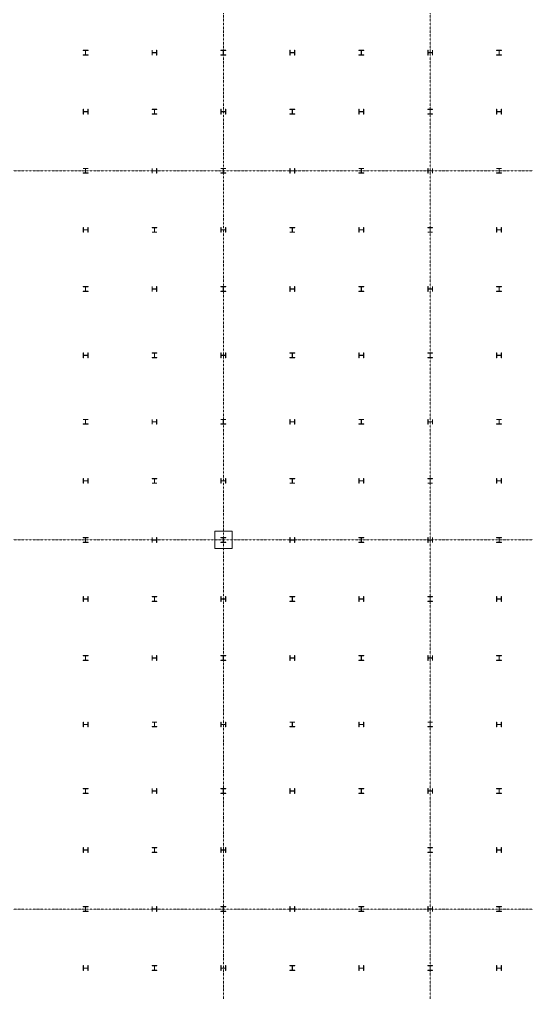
# Model space of a CAD drawing. Extents: x -32000 to 362567, y -29000 to 144214.
# Drawn here: x 76915 to 97514, y 11607 to 51150 of the extents above; entities that cross this region are included whole.
import ezdxf

# ---------------------------------------------------------------- set-up
doc = ezdxf.new("R2010")
doc.units = 0
doc.header["$LTSCALE"] = 10
doc.linetypes.add('H12PL25$0$JJP_三點線', pattern=[0.9, 0.3, -0.15, 0, -0.15, 0, -0.15, 0, -0.15])
doc.layers.add('H12PL25$0$S-COL', color=252, linetype='Continuous')
doc.layers.add('H12PL25$0$S-GRID', color=252, linetype='Continuous')

# ---------------------------------------------------------------- blocks, each defined once
blk = doc.blocks.new('H12PL25')
at = {"layer": 'H12PL25$0$S-COL', "lineweight": 0, "flags": 128}
for points in [[(79700, 49700), (79700, 49712), (79617, 49712, -0.41421356), (79604, 49725), (79604, 49875, -0.41421356), (79617, 49888), (79700, 49888), (79700, 49900), (79500, 49900), (79500, 49888), (79583, 49888, -0.41421356), (79596, 49875), (79596, 49725, -0.41421356), (79583, 49712), (79500, 49712), (79500, 49700)], [(82500, 49900), (82488, 49900), (82488, 49817, -0.41421356), (82475, 49804), (82325, 49804, -0.41421356), (82312, 49817), (82312, 49900), (82300, 49900), (82300, 49700), (82312, 49700), (82312, 49783, -0.41421356), (82325, 49796), (82475, 49796, -0.41421356), (82488, 49783), (82488, 49700), (82500, 49700)], [(85300, 49700), (85300, 49712), (85217, 49712, -0.41421356), (85204, 49725), (85204, 49875, -0.41421356), (85217, 49888), (85300, 49888), (85300, 49900), (85100, 49900), (85100, 49888), (85183, 49888, -0.41421356), (85196, 49875), (85196, 49725, -0.41421356), (85183, 49712), (85100, 49712), (85100, 49700)], [(88100, 49900), (88088, 49900), (88088, 49817, -0.41421356), (88075, 49804), (87925, 49804, -0.41421356), (87912, 49817), (87912, 49900), (87900, 49900), (87900, 49700), (87912, 49700), (87912, 49783, -0.41421356), (87925, 49796), (88075, 49796, -0.41421356), (88088, 49783), (88088, 49700), (88100, 49700)], [(90900, 49700), (90900, 49712), (90817, 49712, -0.41421356), (90804, 49725), (90804, 49875, -0.41421356), (90817, 49888), (90900, 49888), (90900, 49900), (90700, 49900), (90700, 49888), (90783, 49888, -0.41421356), (90796, 49875), (90796, 49725, -0.41421356), (90783, 49712), (90700, 49712), (90700, 49700)], [(93700, 49900), (93688, 49900), (93688, 49817, -0.41421356), (93675, 49804), (93525, 49804, -0.41421356), (93512, 49817), (93512, 49900), (93500, 49900), (93500, 49700), (93512, 49700), (93512, 49783, -0.41421356), (93525, 49796), (93675, 49796, -0.41421356), (93688, 49783), (93688, 49700), (93700, 49700)], [(96500, 49700), (96500, 49712), (96417, 49712, -0.41421356), (96404, 49725), (96404, 49875, -0.41421356), (96417, 49888), (96500, 49888), (96500, 49900), (96300, 49900), (96300, 49888), (96383, 49888, -0.41421356), (96396, 49875), (96396, 49725, -0.41421356), (96383, 49712), (96300, 49712), (96300, 49700)], [(79700, 47500), (79688, 47500), (79688, 47417, -0.41421356), (79675, 47404), (79525, 47404, -0.41421356), (79512, 47417), (79512, 47500), (79500, 47500), (79500, 47300), (79512, 47300), (79512, 47383, -0.41421356), (79525, 47396), (79675, 47396, -0.41421356), (79688, 47383), (79688, 47300), (79700, 47300)], [(82500, 47300), (82500, 47312), (82417, 47312, -0.41421356), (82404, 47325), (82404, 47475, -0.41421356), (82417, 47488), (82500, 47488), (82500, 47500), (82300, 47500), (82300, 47488), (82383, 47488, -0.41421356), (82396, 47475), (82396, 47325, -0.41421356), (82383, 47312), (82300, 47312), (82300, 47300)], [(85300, 47500), (85288, 47500), (85288, 47417, -0.41421356), (85275, 47404), (85125, 47404, -0.41421356), (85112, 47417), (85112, 47500), (85100, 47500), (85100, 47300), (85112, 47300), (85112, 47383, -0.41421356), (85125, 47396), (85275, 47396, -0.41421356), (85288, 47383), (85288, 47300), (85300, 47300)], [(88100, 47300), (88100, 47312), (88017, 47312, -0.41421356), (88004, 47325), (88004, 47475, -0.41421356), (88017, 47488), (88100, 47488), (88100, 47500), (87900, 47500), (87900, 47488), (87983, 47488, -0.41421356), (87996, 47475), (87996, 47325, -0.41421356), (87983, 47312), (87900, 47312), (87900, 47300)], [(90900, 47500), (90888, 47500), (90888, 47417, -0.41421356), (90875, 47404), (90725, 47404, -0.41421356), (90712, 47417), (90712, 47500), (90700, 47500), (90700, 47300), (90712, 47300), (90712, 47383, -0.41421356), (90725, 47396), (90875, 47396, -0.41421356), (90888, 47383), (90888, 47300), (90900, 47300)], [(93700, 47300), (93700, 47312), (93617, 47312, -0.41421356), (93604, 47325), (93604, 47475, -0.41421356), (93617, 47488), (93700, 47488), (93700, 47500), (93500, 47500), (93500, 47488), (93583, 47488, -0.41421356), (93596, 47475), (93596, 47325, -0.41421356), (93583, 47312), (93500, 47312), (93500, 47300)], [(96500, 47500), (96488, 47500), (96488, 47417, -0.41421356), (96475, 47404), (96325, 47404, -0.41421356), (96312, 47417), (96312, 47500), (96300, 47500), (96300, 47300), (96312, 47300), (96312, 47383, -0.41421356), (96325, 47396), (96475, 47396, -0.41421356), (96488, 47383), (96488, 47300), (96500, 47300)], [(79700, 44900), (79700, 44912), (79617, 44912, -0.41421356), (79604, 44925), (79604, 45075, -0.41421356), (79617, 45088), (79700, 45088), (79700, 45100), (79500, 45100), (79500, 45088), (79583, 45088, -0.41421356), (79596, 45075), (79596, 44925, -0.41421356), (79583, 44912), (79500, 44912), (79500, 44900)], [(82500, 45100), (82488, 45100), (82488, 45017, -0.41421356), (82475, 45004), (82325, 45004, -0.41421356), (82312, 45017), (82312, 45100), (82300, 45100), (82300, 44900), (82312, 44900), (82312, 44983, -0.41421356), (82325, 44996), (82475, 44996, -0.41421356), (82488, 44983), (82488, 44900), (82500, 44900)], [(85300, 44900), (85300, 44912), (85217, 44912, -0.41421356), (85204, 44925), (85204, 45075, -0.41421356), (85217, 45088), (85300, 45088), (85300, 45100), (85100, 45100), (85100, 45088), (85183, 45088, -0.41421356), (85196, 45075), (85196, 44925, -0.41421356), (85183, 44912), (85100, 44912), (85100, 44900)], [(88100, 45100), (88088, 45100), (88088, 45017, -0.41421356), (88075, 45004), (87925, 45004, -0.41421356), (87912, 45017), (87912, 45100), (87900, 45100), (87900, 44900), (87912, 44900), (87912, 44983, -0.41421356), (87925, 44996), (88075, 44996, -0.41421356), (88088, 44983), (88088, 44900), (88100, 44900)], [(90900, 44900), (90900, 44912), (90817, 44912, -0.41421356), (90804, 44925), (90804, 45075, -0.41421356), (90817, 45088), (90900, 45088), (90900, 45100), (90700, 45100), (90700, 45088), (90783, 45088, -0.41421356), (90796, 45075), (90796, 44925, -0.41421356), (90783, 44912), (90700, 44912), (90700, 44900)], [(93700, 45100), (93688, 45100), (93688, 45017, -0.41421356), (93675, 45004), (93525, 45004, -0.41421356), (93512, 45017), (93512, 45100), (93500, 45100), (93500, 44900), (93512, 44900), (93512, 44983, -0.41421356), (93525, 44996), (93675, 44996, -0.41421356), (93688, 44983), (93688, 44900), (93700, 44900)], [(96500, 44900), (96500, 44912), (96417, 44912, -0.41421356), (96404, 44925), (96404, 45075, -0.41421356), (96417, 45088), (96500, 45088), (96500, 45100), (96300, 45100), (96300, 45088), (96383, 45088, -0.41421356), (96396, 45075), (96396, 44925, -0.41421356), (96383, 44912), (96300, 44912), (96300, 44900)], [(79700, 42700), (79688, 42700), (79688, 42617, -0.41421356), (79675, 42604), (79525, 42604, -0.41421356), (79512, 42617), (79512, 42700), (79500, 42700), (79500, 42500), (79512, 42500), (79512, 42583, -0.41421356), (79525, 42596), (79675, 42596, -0.41421356), (79688, 42583), (79688, 42500), (79700, 42500)], [(82500, 42500), (82500, 42512), (82417, 42512, -0.41421356), (82404, 42525), (82404, 42675, -0.41421356), (82417, 42688), (82500, 42688), (82500, 42700), (82300, 42700), (82300, 42688), (82383, 42688, -0.41421356), (82396, 42675), (82396, 42525, -0.41421356), (82383, 42512), (82300, 42512), (82300, 42500)], [(85300, 42700), (85288, 42700), (85288, 42617, -0.41421356), (85275, 42604), (85125, 42604, -0.41421356), (85112, 42617), (85112, 42700), (85100, 42700), (85100, 42500), (85112, 42500), (85112, 42583, -0.41421356), (85125, 42596), (85275, 42596, -0.41421356), (85288, 42583), (85288, 42500), (85300, 42500)], [(88100, 42500), (88100, 42512), (88017, 42512, -0.41421356), (88004, 42525), (88004, 42675, -0.41421356), (88017, 42688), (88100, 42688), (88100, 42700), (87900, 42700), (87900, 42688), (87983, 42688, -0.41421356), (87996, 42675), (87996, 42525, -0.41421356), (87983, 42512), (87900, 42512), (87900, 42500)], [(90900, 42700), (90888, 42700), (90888, 42617, -0.41421356), (90875, 42604), (90725, 42604, -0.41421356), (90712, 42617), (90712, 42700), (90700, 42700), (90700, 42500), (90712, 42500), (90712, 42583, -0.41421356), (90725, 42596), (90875, 42596, -0.41421356), (90888, 42583), (90888, 42500), (90900, 42500)], [(93700, 42500), (93700, 42512), (93617, 42512, -0.41421356), (93604, 42525), (93604, 42675, -0.41421356), (93617, 42688), (93700, 42688), (93700, 42700), (93500, 42700), (93500, 42688), (93583, 42688, -0.41421356), (93596, 42675), (93596, 42525, -0.41421356), (93583, 42512), (93500, 42512), (93500, 42500)], [(96500, 42700), (96488, 42700), (96488, 42617, -0.41421356), (96475, 42604), (96325, 42604, -0.41421356), (96312, 42617), (96312, 42700), (96300, 42700), (96300, 42500), (96312, 42500), (96312, 42583, -0.41421356), (96325, 42596), (96475, 42596, -0.41421356), (96488, 42583), (96488, 42500), (96500, 42500)], [(79700, 40100), (79700, 40112), (79617, 40112, -0.41421356), (79604, 40125), (79604, 40275, -0.41421356), (79617, 40288), (79700, 40288), (79700, 40300), (79500, 40300), (79500, 40288), (79583, 40288, -0.41421356), (79596, 40275), (79596, 40125, -0.41421356), (79583, 40112), (79500, 40112), (79500, 40100)], [(82500, 40300), (82488, 40300), (82488, 40217, -0.41421356), (82475, 40204), (82325, 40204, -0.41421356), (82312, 40217), (82312, 40300), (82300, 40300), (82300, 40100), (82312, 40100), (82312, 40183, -0.41421356), (82325, 40196), (82475, 40196, -0.41421356), (82488, 40183), (82488, 40100), (82500, 40100)], [(85300, 40100), (85300, 40112), (85217, 40112, -0.41421356), (85204, 40125), (85204, 40275, -0.41421356), (85217, 40288), (85300, 40288), (85300, 40300), (85100, 40300), (85100, 40288), (85183, 40288, -0.41421356), (85196, 40275), (85196, 40125, -0.41421356), (85183, 40112), (85100, 40112), (85100, 40100)], [(88100, 40300), (88088, 40300), (88088, 40217, -0.41421356), (88075, 40204), (87925, 40204, -0.41421356), (87912, 40217), (87912, 40300), (87900, 40300), (87900, 40100), (87912, 40100), (87912, 40183, -0.41421356), (87925, 40196), (88075, 40196, -0.41421356), (88088, 40183), (88088, 40100), (88100, 40100)], [(90900, 40100), (90900, 40112), (90817, 40112, -0.41421356), (90804, 40125), (90804, 40275, -0.41421356), (90817, 40288), (90900, 40288), (90900, 40300), (90700, 40300), (90700, 40288), (90783, 40288, -0.41421356), (90796, 40275), (90796, 40125, -0.41421356), (90783, 40112), (90700, 40112), (90700, 40100)], [(93700, 40300), (93688, 40300), (93688, 40217, -0.41421356), (93675, 40204), (93525, 40204, -0.41421356), (93512, 40217), (93512, 40300), (93500, 40300), (93500, 40100), (93512, 40100), (93512, 40183, -0.41421356), (93525, 40196), (93675, 40196, -0.41421356), (93688, 40183), (93688, 40100), (93700, 40100)], [(96500, 40100), (96500, 40112), (96417, 40112, -0.41421356), (96404, 40125), (96404, 40275, -0.41421356), (96417, 40288), (96500, 40288), (96500, 40300), (96300, 40300), (96300, 40288), (96383, 40288, -0.41421356), (96396, 40275), (96396, 40125, -0.41421356), (96383, 40112), (96300, 40112), (96300, 40100)], [(79700, 37600), (79688, 37600), (79688, 37517, -0.41421356), (79675, 37504), (79525, 37504, -0.41421356), (79512, 37517), (79512, 37600), (79500, 37600), (79500, 37400), (79512, 37400), (79512, 37483, -0.41421356), (79525, 37496), (79675, 37496, -0.41421356), (79688, 37483), (79688, 37400), (79700, 37400)], [(82500, 37400), (82500, 37412), (82417, 37412, -0.41421356), (82404, 37425), (82404, 37575, -0.41421356), (82417, 37588), (82500, 37588), (82500, 37600), (82300, 37600), (82300, 37588), (82383, 37588, -0.41421356), (82396, 37575), (82396, 37425, -0.41421356), (82383, 37412), (82300, 37412), (82300, 37400)], [(85300, 37600), (85288, 37600), (85288, 37517, -0.41421356), (85275, 37504), (85125, 37504, -0.41421356), (85112, 37517), (85112, 37600), (85100, 37600), (85100, 37400), (85112, 37400), (85112, 37483, -0.41421356), (85125, 37496), (85275, 37496, -0.41421356), (85288, 37483), (85288, 37400), (85300, 37400)], [(88100, 37400), (88100, 37412), (88017, 37412, -0.41421356), (88004, 37425), (88004, 37575, -0.41421356), (88017, 37588), (88100, 37588), (88100, 37600), (87900, 37600), (87900, 37588), (87983, 37588, -0.41421356), (87996, 37575), (87996, 37425, -0.41421356), (87983, 37412), (87900, 37412), (87900, 37400)], [(90900, 37600), (90888, 37600), (90888, 37517, -0.41421356), (90875, 37504), (90725, 37504, -0.41421356), (90712, 37517), (90712, 37600), (90700, 37600), (90700, 37400), (90712, 37400), (90712, 37483, -0.41421356), (90725, 37496), (90875, 37496, -0.41421356), (90888, 37483), (90888, 37400), (90900, 37400)], [(93700, 37400), (93700, 37412), (93617, 37412, -0.41421356), (93604, 37425), (93604, 37575, -0.41421356), (93617, 37588), (93700, 37588), (93700, 37600), (93500, 37600), (93500, 37588), (93583, 37588, -0.41421356), (93596, 37575), (93596, 37425, -0.41421356), (93583, 37412), (93500, 37412), (93500, 37400)], [(96500, 37600), (96488, 37600), (96488, 37517, -0.41421356), (96475, 37504), (96325, 37504, -0.41421356), (96312, 37517), (96312, 37600), (96300, 37600), (96300, 37400), (96312, 37400), (96312, 37483, -0.41421356), (96325, 37496), (96475, 37496, -0.41421356), (96488, 37483), (96488, 37400), (96500, 37400)], [(79700, 34700), (79700, 34712), (79617, 34712, -0.41421356), (79604, 34725), (79604, 34875, -0.41421356), (79617, 34888), (79700, 34888), (79700, 34900), (79500, 34900), (79500, 34888), (79583, 34888, -0.41421356), (79596, 34875), (79596, 34725, -0.41421356), (79583, 34712), (79500, 34712), (79500, 34700)], [(82500, 34900), (82488, 34900), (82488, 34817, -0.41421356), (82475, 34804), (82325, 34804, -0.41421356), (82312, 34817), (82312, 34900), (82300, 34900), (82300, 34700), (82312, 34700), (82312, 34783, -0.41421356), (82325, 34796), (82475, 34796, -0.41421356), (82488, 34783), (82488, 34700), (82500, 34700)], [(85300, 34700), (85300, 34712), (85217, 34712, -0.41421356), (85204, 34725), (85204, 34875, -0.41421356), (85217, 34888), (85300, 34888), (85300, 34900), (85100, 34900), (85100, 34888), (85183, 34888, -0.41421356), (85196, 34875), (85196, 34725, -0.41421356), (85183, 34712), (85100, 34712), (85100, 34700)], [(88100, 34900), (88088, 34900), (88088, 34817, -0.41421356), (88075, 34804), (87925, 34804, -0.41421356), (87912, 34817), (87912, 34900), (87900, 34900), (87900, 34700), (87912, 34700), (87912, 34783, -0.41421356), (87925, 34796), (88075, 34796, -0.41421356), (88088, 34783), (88088, 34700), (88100, 34700)], [(90900, 34700), (90900, 34712), (90817, 34712, -0.41421356), (90804, 34725), (90804, 34875, -0.41421356), (90817, 34888), (90900, 34888), (90900, 34900), (90700, 34900), (90700, 34888), (90783, 34888, -0.41421356), (90796, 34875), (90796, 34725, -0.41421356), (90783, 34712), (90700, 34712), (90700, 34700)], [(93700, 34900), (93688, 34900), (93688, 34817, -0.41421356), (93675, 34804), (93525, 34804, -0.41421356), (93512, 34817), (93512, 34900), (93500, 34900), (93500, 34700), (93512, 34700), (93512, 34783, -0.41421356), (93525, 34796), (93675, 34796, -0.41421356), (93688, 34783), (93688, 34700), (93700, 34700)], [(96500, 34700), (96500, 34712), (96417, 34712, -0.41421356), (96404, 34725), (96404, 34875, -0.41421356), (96417, 34888), (96500, 34888), (96500, 34900), (96300, 34900), (96300, 34888), (96383, 34888, -0.41421356), (96396, 34875), (96396, 34725, -0.41421356), (96383, 34712), (96300, 34712), (96300, 34700)], [(79700, 32500), (79688, 32500), (79688, 32417, -0.41421356), (79675, 32404), (79525, 32404, -0.41421356), (79512, 32417), (79512, 32500), (79500, 32500), (79500, 32300), (79512, 32300), (79512, 32383, -0.41421356), (79525, 32396), (79675, 32396, -0.41421356), (79688, 32383), (79688, 32300), (79700, 32300)], [(82500, 32300), (82500, 32312), (82417, 32312, -0.41421356), (82404, 32325), (82404, 32475, -0.41421356), (82417, 32488), (82500, 32488), (82500, 32500), (82300, 32500), (82300, 32488), (82383, 32488, -0.41421356), (82396, 32475), (82396, 32325, -0.41421356), (82383, 32312), (82300, 32312), (82300, 32300)], [(85300, 32500), (85288, 32500), (85288, 32417, -0.41421356), (85275, 32404), (85125, 32404, -0.41421356), (85112, 32417), (85112, 32500), (85100, 32500), (85100, 32300), (85112, 32300), (85112, 32383, -0.41421356), (85125, 32396), (85275, 32396, -0.41421356), (85288, 32383), (85288, 32300), (85300, 32300)], [(88100, 32300), (88100, 32312), (88017, 32312, -0.41421356), (88004, 32325), (88004, 32475, -0.41421356), (88017, 32488), (88100, 32488), (88100, 32500), (87900, 32500), (87900, 32488), (87983, 32488, -0.41421356), (87996, 32475), (87996, 32325, -0.41421356), (87983, 32312), (87900, 32312), (87900, 32300)], [(90900, 32500), (90888, 32500), (90888, 32417, -0.41421356), (90875, 32404), (90725, 32404, -0.41421356), (90712, 32417), (90712, 32500), (90700, 32500), (90700, 32300), (90712, 32300), (90712, 32383, -0.41421356), (90725, 32396), (90875, 32396, -0.41421356), (90888, 32383), (90888, 32300), (90900, 32300)], [(93700, 32300), (93700, 32312), (93617, 32312, -0.41421356), (93604, 32325), (93604, 32475, -0.41421356), (93617, 32488), (93700, 32488), (93700, 32500), (93500, 32500), (93500, 32488), (93583, 32488, -0.41421356), (93596, 32475), (93596, 32325, -0.41421356), (93583, 32312), (93500, 32312), (93500, 32300)], [(96500, 32500), (96488, 32500), (96488, 32417, -0.41421356), (96475, 32404), (96325, 32404, -0.41421356), (96312, 32417), (96312, 32500), (96300, 32500), (96300, 32300), (96312, 32300), (96312, 32383, -0.41421356), (96325, 32396), (96475, 32396, -0.41421356), (96488, 32383), (96488, 32300), (96500, 32300)], [(79700, 29900), (79700, 29912), (79617, 29912, -0.41421356), (79604, 29925), (79604, 30075, -0.41421356), (79617, 30088), (79700, 30088), (79700, 30100), (79500, 30100), (79500, 30088), (79583, 30088, -0.41421356), (79596, 30075), (79596, 29925, -0.41421356), (79583, 29912), (79500, 29912), (79500, 29900)], [(82500, 30100), (82488, 30100), (82488, 30017, -0.41421356), (82475, 30004), (82325, 30004, -0.41421356), (82312, 30017), (82312, 30100), (82300, 30100), (82300, 29900), (82312, 29900), (82312, 29983, -0.41421356), (82325, 29996), (82475, 29996, -0.41421356), (82488, 29983), (82488, 29900), (82500, 29900)], [(85300, 29900), (85300, 29912), (85217, 29912, -0.41421356), (85204, 29925), (85204, 30075, -0.41421356), (85217, 30088), (85300, 30088), (85300, 30100), (85100, 30100), (85100, 30088), (85183, 30088, -0.41421356), (85196, 30075), (85196, 29925, -0.41421356), (85183, 29912), (85100, 29912), (85100, 29900)], [(88100, 30100), (88088, 30100), (88088, 30017, -0.41421356), (88075, 30004), (87925, 30004, -0.41421356), (87912, 30017), (87912, 30100), (87900, 30100), (87900, 29900), (87912, 29900), (87912, 29983, -0.41421356), (87925, 29996), (88075, 29996, -0.41421356), (88088, 29983), (88088, 29900), (88100, 29900)], [(90900, 29900), (90900, 29912), (90817, 29912, -0.41421356), (90804, 29925), (90804, 30075, -0.41421356), (90817, 30088), (90900, 30088), (90900, 30100), (90700, 30100), (90700, 30088), (90783, 30088, -0.41421356), (90796, 30075), (90796, 29925, -0.41421356), (90783, 29912), (90700, 29912), (90700, 29900)], [(93700, 30100), (93688, 30100), (93688, 30017, -0.41421356), (93675, 30004), (93525, 30004, -0.41421356), (93512, 30017), (93512, 30100), (93500, 30100), (93500, 29900), (93512, 29900), (93512, 29983, -0.41421356), (93525, 29996), (93675, 29996, -0.41421356), (93688, 29983), (93688, 29900), (93700, 29900)], [(96500, 29900), (96500, 29912), (96417, 29912, -0.41421356), (96404, 29925), (96404, 30075, -0.41421356), (96417, 30088), (96500, 30088), (96500, 30100), (96300, 30100), (96300, 30088), (96383, 30088, -0.41421356), (96396, 30075), (96396, 29925, -0.41421356), (96383, 29912), (96300, 29912), (96300, 29900)], [(79700, 27700), (79688, 27700), (79688, 27617, -0.41421356), (79675, 27604), (79525, 27604, -0.41421356), (79512, 27617), (79512, 27700), (79500, 27700), (79500, 27500), (79512, 27500), (79512, 27583, -0.41421356), (79525, 27596), (79675, 27596, -0.41421356), (79688, 27583), (79688, 27500), (79700, 27500)], [(82500, 27500), (82500, 27512), (82417, 27512, -0.41421356), (82404, 27525), (82404, 27675, -0.41421356), (82417, 27688), (82500, 27688), (82500, 27700), (82300, 27700), (82300, 27688), (82383, 27688, -0.41421356), (82396, 27675), (82396, 27525, -0.41421356), (82383, 27512), (82300, 27512), (82300, 27500)], [(85300, 27700), (85288, 27700), (85288, 27617, -0.41421356), (85275, 27604), (85125, 27604, -0.41421356), (85112, 27617), (85112, 27700), (85100, 27700), (85100, 27500), (85112, 27500), (85112, 27583, -0.41421356), (85125, 27596), (85275, 27596, -0.41421356), (85288, 27583), (85288, 27500), (85300, 27500)], [(88100, 27500), (88100, 27512), (88017, 27512, -0.41421356), (88004, 27525), (88004, 27675, -0.41421356), (88017, 27688), (88100, 27688), (88100, 27700), (87900, 27700), (87900, 27688), (87983, 27688, -0.41421356), (87996, 27675), (87996, 27525, -0.41421356), (87983, 27512), (87900, 27512), (87900, 27500)], [(90900, 27700), (90888, 27700), (90888, 27617, -0.41421356), (90875, 27604), (90725, 27604, -0.41421356), (90712, 27617), (90712, 27700), (90700, 27700), (90700, 27500), (90712, 27500), (90712, 27583, -0.41421356), (90725, 27596), (90875, 27596, -0.41421356), (90888, 27583), (90888, 27500), (90900, 27500)], [(93700, 27500), (93700, 27512), (93617, 27512, -0.41421356), (93604, 27525), (93604, 27675, -0.41421356), (93617, 27688), (93700, 27688), (93700, 27700), (93500, 27700), (93500, 27688), (93583, 27688, -0.41421356), (93596, 27675), (93596, 27525, -0.41421356), (93583, 27512), (93500, 27512), (93500, 27500)], [(96500, 27700), (96488, 27700), (96488, 27617, -0.41421356), (96475, 27604), (96325, 27604, -0.41421356), (96312, 27617), (96312, 27700), (96300, 27700), (96300, 27500), (96312, 27500), (96312, 27583, -0.41421356), (96325, 27596), (96475, 27596, -0.41421356), (96488, 27583), (96488, 27500), (96500, 27500)], [(79700, 25100), (79700, 25112), (79617, 25112, -0.41421356), (79604, 25125), (79604, 25275, -0.41421356), (79617, 25288), (79700, 25288), (79700, 25300), (79500, 25300), (79500, 25288), (79583, 25288, -0.41421356), (79596, 25275), (79596, 25125, -0.41421356), (79583, 25112), (79500, 25112), (79500, 25100)], [(82500, 25300), (82488, 25300), (82488, 25217, -0.41421356), (82475, 25204), (82325, 25204, -0.41421356), (82312, 25217), (82312, 25300), (82300, 25300), (82300, 25100), (82312, 25100), (82312, 25183, -0.41421356), (82325, 25196), (82475, 25196, -0.41421356), (82488, 25183), (82488, 25100), (82500, 25100)], [(85300, 25100), (85300, 25112), (85217, 25112, -0.41421356), (85204, 25125), (85204, 25275, -0.41421356), (85217, 25288), (85300, 25288), (85300, 25300), (85100, 25300), (85100, 25288), (85183, 25288, -0.41421356), (85196, 25275), (85196, 25125, -0.41421356), (85183, 25112), (85100, 25112), (85100, 25100)], [(88100, 25300), (88088, 25300), (88088, 25217, -0.41421356), (88075, 25204), (87925, 25204, -0.41421356), (87912, 25217), (87912, 25300), (87900, 25300), (87900, 25100), (87912, 25100), (87912, 25183, -0.41421356), (87925, 25196), (88075, 25196, -0.41421356), (88088, 25183), (88088, 25100), (88100, 25100)], [(90900, 25100), (90900, 25112), (90817, 25112, -0.41421356), (90804, 25125), (90804, 25275, -0.41421356), (90817, 25288), (90900, 25288), (90900, 25300), (90700, 25300), (90700, 25288), (90783, 25288, -0.41421356), (90796, 25275), (90796, 25125, -0.41421356), (90783, 25112), (90700, 25112), (90700, 25100)], [(93700, 25300), (93688, 25300), (93688, 25217, -0.41421356), (93675, 25204), (93525, 25204, -0.41421356), (93512, 25217), (93512, 25300), (93500, 25300), (93500, 25100), (93512, 25100), (93512, 25183, -0.41421356), (93525, 25196), (93675, 25196, -0.41421356), (93688, 25183), (93688, 25100), (93700, 25100)], [(96500, 25100), (96500, 25112), (96417, 25112, -0.41421356), (96404, 25125), (96404, 25275, -0.41421356), (96417, 25288), (96500, 25288), (96500, 25300), (96300, 25300), (96300, 25288), (96383, 25288, -0.41421356), (96396, 25275), (96396, 25125, -0.41421356), (96383, 25112), (96300, 25112), (96300, 25100)], [(79700, 22600), (79688, 22600), (79688, 22517, -0.41421356), (79675, 22504), (79525, 22504, -0.41421356), (79512, 22517), (79512, 22600), (79500, 22600), (79500, 22400), (79512, 22400), (79512, 22483, -0.41421356), (79525, 22496), (79675, 22496, -0.41421356), (79688, 22483), (79688, 22400), (79700, 22400)], [(82500, 22400), (82500, 22412), (82417, 22412, -0.41421356), (82404, 22425), (82404, 22575, -0.41421356), (82417, 22588), (82500, 22588), (82500, 22600), (82300, 22600), (82300, 22588), (82383, 22588, -0.41421356), (82396, 22575), (82396, 22425, -0.41421356), (82383, 22412), (82300, 22412), (82300, 22400)], [(85300, 22600), (85288, 22600), (85288, 22517, -0.41421356), (85275, 22504), (85125, 22504, -0.41421356), (85112, 22517), (85112, 22600), (85100, 22600), (85100, 22400), (85112, 22400), (85112, 22483, -0.41421356), (85125, 22496), (85275, 22496, -0.41421356), (85288, 22483), (85288, 22400), (85300, 22400)], [(88100, 22400), (88100, 22412), (88017, 22412, -0.41421356), (88004, 22425), (88004, 22575, -0.41421356), (88017, 22588), (88100, 22588), (88100, 22600), (87900, 22600), (87900, 22588), (87983, 22588, -0.41421356), (87996, 22575), (87996, 22425, -0.41421356), (87983, 22412), (87900, 22412), (87900, 22400)], [(90900, 22600), (90888, 22600), (90888, 22517, -0.41421356), (90875, 22504), (90725, 22504, -0.41421356), (90712, 22517), (90712, 22600), (90700, 22600), (90700, 22400), (90712, 22400), (90712, 22483, -0.41421356), (90725, 22496), (90875, 22496, -0.41421356), (90888, 22483), (90888, 22400), (90900, 22400)], [(93700, 22400), (93700, 22412), (93617, 22412, -0.41421356), (93604, 22425), (93604, 22575, -0.41421356), (93617, 22588), (93700, 22588), (93700, 22600), (93500, 22600), (93500, 22588), (93583, 22588, -0.41421356), (93596, 22575), (93596, 22425, -0.41421356), (93583, 22412), (93500, 22412), (93500, 22400)], [(96500, 22600), (96488, 22600), (96488, 22517, -0.41421356), (96475, 22504), (96325, 22504, -0.41421356), (96312, 22517), (96312, 22600), (96300, 22600), (96300, 22400), (96312, 22400), (96312, 22483, -0.41421356), (96325, 22496), (96475, 22496, -0.41421356), (96488, 22483), (96488, 22400), (96500, 22400)], [(79700, 19700), (79700, 19712), (79617, 19712, -0.41421356), (79604, 19725), (79604, 19875, -0.41421356), (79617, 19888), (79700, 19888), (79700, 19900), (79500, 19900), (79500, 19888), (79583, 19888, -0.41421356), (79596, 19875), (79596, 19725, -0.41421356), (79583, 19712), (79500, 19712), (79500, 19700)], [(82500, 19900), (82488, 19900), (82488, 19817, -0.41421356), (82475, 19804), (82325, 19804, -0.41421356), (82312, 19817), (82312, 19900), (82300, 19900), (82300, 19700), (82312, 19700), (82312, 19783, -0.41421356), (82325, 19796), (82475, 19796, -0.41421356), (82488, 19783), (82488, 19700), (82500, 19700)], [(85300, 19700), (85300, 19712), (85217, 19712, -0.41421356), (85204, 19725), (85204, 19875, -0.41421356), (85217, 19888), (85300, 19888), (85300, 19900), (85100, 19900), (85100, 19888), (85183, 19888, -0.41421356), (85196, 19875), (85196, 19725, -0.41421356), (85183, 19712), (85100, 19712), (85100, 19700)], [(88100, 19900), (88088, 19900), (88088, 19817, -0.41421356), (88075, 19804), (87925, 19804, -0.41421356), (87912, 19817), (87912, 19900), (87900, 19900), (87900, 19700), (87912, 19700), (87912, 19783, -0.41421356), (87925, 19796), (88075, 19796, -0.41421356), (88088, 19783), (88088, 19700), (88100, 19700)], [(90900, 19700), (90900, 19712), (90817, 19712, -0.41421356), (90804, 19725), (90804, 19875, -0.41421356), (90817, 19888), (90900, 19888), (90900, 19900), (90700, 19900), (90700, 19888), (90783, 19888, -0.41421356), (90796, 19875), (90796, 19725, -0.41421356), (90783, 19712), (90700, 19712), (90700, 19700)], [(93700, 19900), (93688, 19900), (93688, 19817, -0.41421356), (93675, 19804), (93525, 19804, -0.41421356), (93512, 19817), (93512, 19900), (93500, 19900), (93500, 19700), (93512, 19700), (93512, 19783, -0.41421356), (93525, 19796), (93675, 19796, -0.41421356), (93688, 19783), (93688, 19700), (93700, 19700)], [(96500, 19700), (96500, 19712), (96417, 19712, -0.41421356), (96404, 19725), (96404, 19875, -0.41421356), (96417, 19888), (96500, 19888), (96500, 19900), (96300, 19900), (96300, 19888), (96383, 19888, -0.41421356), (96396, 19875), (96396, 19725, -0.41421356), (96383, 19712), (96300, 19712), (96300, 19700)], [(79700, 17500), (79688, 17500), (79688, 17417, -0.41421356), (79675, 17404), (79525, 17404, -0.41421356), (79512, 17417), (79512, 17500), (79500, 17500), (79500, 17300), (79512, 17300), (79512, 17383, -0.41421356), (79525, 17396), (79675, 17396, -0.41421356), (79688, 17383), (79688, 17300), (79700, 17300)], [(82500, 17300), (82500, 17312), (82417, 17312, -0.41421356), (82404, 17325), (82404, 17475, -0.41421356), (82417, 17488), (82500, 17488), (82500, 17500), (82300, 17500), (82300, 17488), (82383, 17488, -0.41421356), (82396, 17475), (82396, 17325, -0.41421356), (82383, 17312), (82300, 17312), (82300, 17300)], [(85300, 17500), (85288, 17500), (85288, 17417, -0.41421356), (85275, 17404), (85125, 17404, -0.41421356), (85112, 17417), (85112, 17500), (85100, 17500), (85100, 17300), (85112, 17300), (85112, 17383, -0.41421356), (85125, 17396), (85275, 17396, -0.41421356), (85288, 17383), (85288, 17300), (85300, 17300)], [(93700, 17300), (93700, 17312), (93617, 17312, -0.41421356), (93604, 17325), (93604, 17475, -0.41421356), (93617, 17488), (93700, 17488), (93700, 17500), (93500, 17500), (93500, 17488), (93583, 17488, -0.41421356), (93596, 17475), (93596, 17325, -0.41421356), (93583, 17312), (93500, 17312), (93500, 17300)], [(96500, 17500), (96488, 17500), (96488, 17417, -0.41421356), (96475, 17404), (96325, 17404, -0.41421356), (96312, 17417), (96312, 17500), (96300, 17500), (96300, 17300), (96312, 17300), (96312, 17383, -0.41421356), (96325, 17396), (96475, 17396, -0.41421356), (96488, 17383), (96488, 17300), (96500, 17300)], [(79700, 14900), (79700, 14912), (79617, 14912, -0.41421356), (79604, 14925), (79604, 15075, -0.41421356), (79617, 15088), (79700, 15088), (79700, 15100), (79500, 15100), (79500, 15088), (79583, 15088, -0.41421356), (79596, 15075), (79596, 14925, -0.41421356), (79583, 14912), (79500, 14912), (79500, 14900)], [(82500, 15100), (82488, 15100), (82488, 15017, -0.41421356), (82475, 15004), (82325, 15004, -0.41421356), (82312, 15017), (82312, 15100), (82300, 15100), (82300, 14900), (82312, 14900), (82312, 14983, -0.41421356), (82325, 14996), (82475, 14996, -0.41421356), (82488, 14983), (82488, 14900), (82500, 14900)], [(85300, 14900), (85300, 14912), (85217, 14912, -0.41421356), (85204, 14925), (85204, 15075, -0.41421356), (85217, 15088), (85300, 15088), (85300, 15100), (85100, 15100), (85100, 15088), (85183, 15088, -0.41421356), (85196, 15075), (85196, 14925, -0.41421356), (85183, 14912), (85100, 14912), (85100, 14900)], [(88100, 15100), (88088, 15100), (88088, 15017, -0.41421356), (88075, 15004), (87925, 15004, -0.41421356), (87912, 15017), (87912, 15100), (87900, 15100), (87900, 14900), (87912, 14900), (87912, 14983, -0.41421356), (87925, 14996), (88075, 14996, -0.41421356), (88088, 14983), (88088, 14900), (88100, 14900)], [(90900, 14900), (90900, 14912), (90817, 14912, -0.41421356), (90804, 14925), (90804, 15075, -0.41421356), (90817, 15088), (90900, 15088), (90900, 15100), (90700, 15100), (90700, 15088), (90783, 15088, -0.41421356), (90796, 15075), (90796, 14925, -0.41421356), (90783, 14912), (90700, 14912), (90700, 14900)], [(93700, 15100), (93688, 15100), (93688, 15017, -0.41421356), (93675, 15004), (93525, 15004, -0.41421356), (93512, 15017), (93512, 15100), (93500, 15100), (93500, 14900), (93512, 14900), (93512, 14983, -0.41421356), (93525, 14996), (93675, 14996, -0.41421356), (93688, 14983), (93688, 14900), (93700, 14900)], [(96500, 14900), (96500, 14912), (96417, 14912, -0.41421356), (96404, 14925), (96404, 15075, -0.41421356), (96417, 15088), (96500, 15088), (96500, 15100), (96300, 15100), (96300, 15088), (96383, 15088, -0.41421356), (96396, 15075), (96396, 14925, -0.41421356), (96383, 14912), (96300, 14912), (96300, 14900)], [(79700, 12700), (79688, 12700), (79688, 12617, -0.41421356), (79675, 12604), (79525, 12604, -0.41421356), (79512, 12617), (79512, 12700), (79500, 12700), (79500, 12500), (79512, 12500), (79512, 12583, -0.41421356), (79525, 12596), (79675, 12596, -0.41421356), (79688, 12583), (79688, 12500), (79700, 12500)], [(82500, 12500), (82500, 12512), (82417, 12512, -0.41421356), (82404, 12525), (82404, 12675, -0.41421356), (82417, 12688), (82500, 12688), (82500, 12700), (82300, 12700), (82300, 12688), (82383, 12688, -0.41421356), (82396, 12675), (82396, 12525, -0.41421356), (82383, 12512), (82300, 12512), (82300, 12500)], [(85300, 12700), (85288, 12700), (85288, 12617, -0.41421356), (85275, 12604), (85125, 12604, -0.41421356), (85112, 12617), (85112, 12700), (85100, 12700), (85100, 12500), (85112, 12500), (85112, 12583, -0.41421356), (85125, 12596), (85275, 12596, -0.41421356), (85288, 12583), (85288, 12500), (85300, 12500)], [(88100, 12500), (88100, 12512), (88017, 12512, -0.41421356), (88004, 12525), (88004, 12675, -0.41421356), (88017, 12688), (88100, 12688), (88100, 12700), (87900, 12700), (87900, 12688), (87983, 12688, -0.41421356), (87996, 12675), (87996, 12525, -0.41421356), (87983, 12512), (87900, 12512), (87900, 12500)], [(90900, 12700), (90888, 12700), (90888, 12617, -0.41421356), (90875, 12604), (90725, 12604, -0.41421356), (90712, 12617), (90712, 12700), (90700, 12700), (90700, 12500), (90712, 12500), (90712, 12583, -0.41421356), (90725, 12596), (90875, 12596, -0.41421356), (90888, 12583), (90888, 12500), (90900, 12500)], [(93700, 12500), (93700, 12512), (93617, 12512, -0.41421356), (93604, 12525), (93604, 12675, -0.41421356), (93617, 12688), (93700, 12688), (93700, 12700), (93500, 12700), (93500, 12688), (93583, 12688, -0.41421356), (93596, 12675), (93596, 12525, -0.41421356), (93583, 12512), (93500, 12512), (93500, 12500)], [(96500, 12700), (96488, 12700), (96488, 12617, -0.41421356), (96475, 12604), (96325, 12604, -0.41421356), (96312, 12617), (96312, 12700), (96300, 12700), (96300, 12500), (96312, 12500), (96312, 12583, -0.41421356), (96325, 12596), (96475, 12596, -0.41421356), (96488, 12583), (96488, 12500), (96500, 12500)]]:
    blk.add_lwpolyline(points, format="xyb", close=True, dxfattribs=at)
blk.add_lwpolyline([(84850, 29650), (85550, 29650), (85550, 30350), (84850, 30350)], close=True, dxfattribs=at)
at = {"layer": 'H12PL25$0$S-GRID', "linetype": 'H12PL25$0$JJP_三點線', "lineweight": 0}
for p, q in [((85200, 128250), (85200, -28000)), ((93600, 128250), (93600, -28000)), ((-29000, 45000), (289600, 45000)), ((-29000, 30000), (289600, 30000)), ((-29000, 15000), (289600, 15000))]:
    blk.add_line(p, q, dxfattribs=at)

msp = doc.modelspace()

# ---------------------------------------------------------------- block references
msp.add_blockref('H12PL25', (0, 0))

doc.saveas('drawing.dxf')
